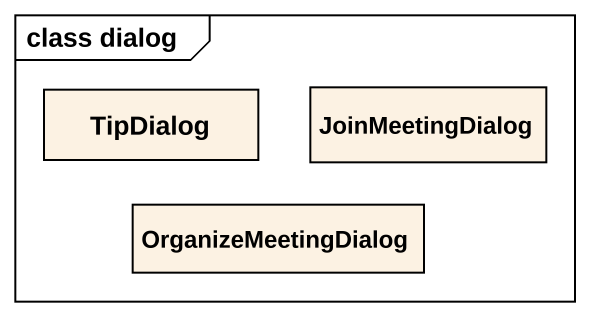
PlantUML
@startuml
mainframe class dialog
hide circle
hide empty members
class TipDialog
class JoinMeetingDialog
class OrganizeMeetingDialog
@enduml
